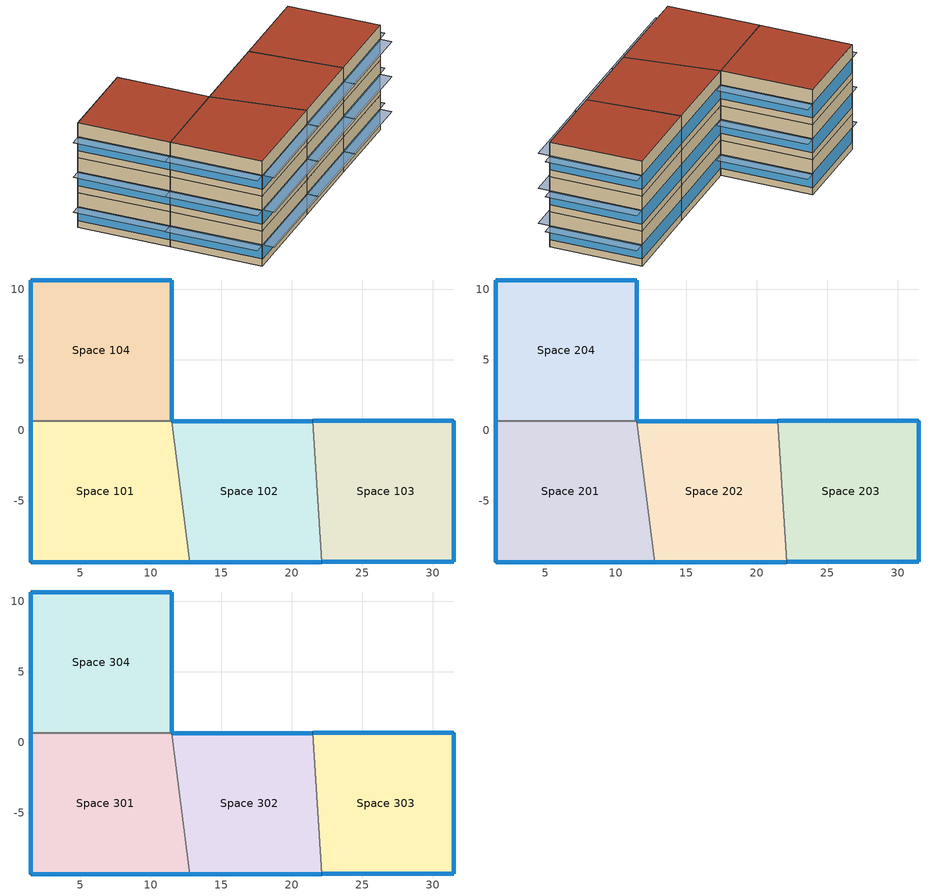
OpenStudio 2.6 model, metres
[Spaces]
Space 101
 floor ground: 11.47,0.65 12.74,-9.35 1.47,-9.35 1.47,0.65 z0
 wall outside: 1.47,0.65 1.47,-9.35 12.74,-9.35 z0:4
 wall to Space 104: 11.47,0.65 1.47,0.65 z0:4
 wall to Space 102: 12.74,-9.35 11.47,0.65 z0:4
 window: 1.47,0.62 1.47,-9.33 / 1.5,-9.35 12.71,-9.35 z0.8:2.41
Space 102
 floor ground: 21.47,0.65 22.11,-9.35 12.74,-9.35 11.47,0.65 z0
 wall outside: 21.47,0.65 11.47,0.65 / 12.74,-9.35 22.11,-9.35 z0:4
 wall to Space 103: 22.11,-9.35 21.47,0.65 z0:4
 window: 12.76,-9.35 22.08,-9.35 / 21.45,0.65 11.5,0.65 z0.8:2.41
Space 103
 floor ground: 31.47,0.65 31.47,-9.35 22.11,-9.35 21.47,0.65 z0
 wall outside: 22.11,-9.35 31.47,-9.35 31.47,0.65 21.47,0.65 z0:4
 window: 31.47,-9.33 31.47,0.62 / 31.45,0.65 21.5,0.65 / 22.13,-9.35 31.45,-9.35 z0.8:2.41
Space 104
 floor ground: 11.47,10.65 11.47,0.65 1.47,0.65 1.47,10.65 z0
 wall outside: 11.47,0.65 11.47,10.65 1.47,10.65 1.47,0.65 z0:4
 window: 11.47,0.67 11.47,10.62 / 1.47,10.62 1.47,0.67 / 11.45,10.65 1.5,10.65 z0.8:2.41
Space 201
 floor to Space 101: 11.47,0.65 12.74,-9.35 1.47,-9.35 1.47,0.65 z4
 wall outside: 1.47,0.65 1.47,-9.35 12.74,-9.35 z4:8
 wall to Space 204: 11.47,0.65 1.47,0.65 z4:8
 wall to Space 202: 12.74,-9.35 11.47,0.65 z4:8
 window: 1.5,-9.35 12.71,-9.35 / 1.47,0.62 1.47,-9.33 z4.8:6.41
Space 202
 floor to Space 102: 21.47,0.65 22.11,-9.35 12.74,-9.35 11.47,0.65 z4
 wall outside: 21.47,0.65 11.47,0.65 / 12.74,-9.35 22.11,-9.35 z4:8
 wall to Space 203: 22.11,-9.35 21.47,0.65 z4:8
 window: 12.76,-9.35 22.08,-9.35 / 21.45,0.65 11.5,0.65 z4.8:6.41
Space 203
 floor to Space 103: 31.47,0.65 31.47,-9.35 22.11,-9.35 21.47,0.65 z4
 wall outside: 22.11,-9.35 31.47,-9.35 31.47,0.65 21.47,0.65 z4:8
 window: 31.47,-9.33 31.47,0.62 / 31.45,0.65 21.5,0.65 / 22.13,-9.35 31.45,-9.35 z4.8:6.41
Space 204
 floor to Space 104: 11.47,10.65 11.47,0.65 1.47,0.65 1.47,10.65 z4
 wall outside: 11.47,0.65 11.47,10.65 1.47,10.65 1.47,0.65 z4:8
 window: 11.45,10.65 1.5,10.65 / 11.47,0.67 11.47,10.62 / 1.47,10.62 1.47,0.67 z4.8:6.41
Space 301
 floor to Space 201: 11.47,0.65 12.74,-9.35 1.47,-9.35 1.47,0.65 z8
 wall outside: 1.47,0.65 1.47,-9.35 12.74,-9.35 z8:12
 wall to Space 304: 11.47,0.65 1.47,0.65 z8:12
 wall to Space 302: 12.74,-9.35 11.47,0.65 z8:12
 window: 1.47,0.62 1.47,-9.33 / 1.5,-9.35 12.71,-9.35 z8.8:10.41
 roof outside: 12.74,-9.35 11.47,0.65 1.47,0.65 1.47,-9.35 z12
Space 302
 floor to Space 202: 21.47,0.65 22.11,-9.35 12.74,-9.35 11.47,0.65 z8
 wall outside: 21.47,0.65 11.47,0.65 / 12.74,-9.35 22.11,-9.35 z8:12
 wall to Space 303: 22.11,-9.35 21.47,0.65 z8:12
 window: 21.45,0.65 11.5,0.65 / 12.76,-9.35 22.08,-9.35 z8.8:10.41
 roof outside: 22.11,-9.35 21.47,0.65 11.47,0.65 12.74,-9.35 z12
Space 303
 floor to Space 203: 31.47,0.65 31.47,-9.35 22.11,-9.35 21.47,0.65 z8
 wall outside: 22.11,-9.35 31.47,-9.35 31.47,0.65 21.47,0.65 z8:12
 window: 31.45,0.65 21.5,0.65 / 22.13,-9.35 31.45,-9.35 / 31.47,-9.33 31.47,0.62 z8.8:10.41
 roof outside: 31.47,-9.35 31.47,0.65 21.47,0.65 22.11,-9.35 z12
Space 304
 floor to Space 204: 11.47,10.65 11.47,0.65 1.47,0.65 1.47,10.65 z8
 wall outside: 11.47,0.65 11.47,10.65 1.47,10.65 1.47,0.65 z8:12
 window: 1.47,10.62 1.47,0.67 / 11.47,0.67 11.47,10.62 / 11.45,10.65 1.5,10.65 z8.8:10.41
 roof outside: 11.47,0.65 11.47,10.65 1.47,10.65 1.47,0.65 z12
shading: 12.71,-10.64 12.71,-9.35 1.5,-9.35 1.5,-10.64 z2.41; 22.08,-10.64 22.08,-9.35 12.76,-9.35 12.76,-10.64 z2.41; 1.47,0.67 1.47,10.62 0.19,10.62 0.19,0.67 z6.41; 1.47,-9.33 1.47,0.62 0.19,0.62 0.19,-9.33 z2.41; 22.08,-10.64 22.08,-9.35 12.76,-9.35 12.76,-10.64 z6.41; 12.76,0.67 12.76,10.62 11.47,10.62 11.47,0.67 z10.41; 12.76,0.67 12.76,10.62 11.47,10.62 11.47,0.67 z2.41; 1.47,0.67 1.47,10.62 0.19,10.62 0.19,0.67 z2.41; 32.76,-9.33 32.76,0.62 31.47,0.62 31.47,-9.33 z10.41; 31.45,-10.64 31.45,-9.35 22.13,-9.35 22.13,-10.64 z6.41; 22.08,-10.64 22.08,-9.35 12.76,-9.35 12.76,-10.64 z10.41; 32.76,-9.33 32.76,0.62 31.47,0.62 31.47,-9.33 z6.41; 12.71,-10.64 12.71,-9.35 1.5,-9.35 1.5,-10.64 z10.41; 12.76,0.67 12.76,10.62 11.47,10.62 11.47,0.67 z6.41; 32.76,-9.33 32.76,0.62 31.47,0.62 31.47,-9.33 z2.41; 1.47,-9.33 1.47,0.62 0.19,0.62 0.19,-9.33 z6.41; 31.45,-10.64 31.45,-9.35 22.13,-9.35 22.13,-10.64 z2.41; 1.47,0.67 1.47,10.62 0.19,10.62 0.19,0.67 z10.41; 1.47,-9.33 1.47,0.62 0.19,0.62 0.19,-9.33 z10.41; 31.45,-10.64 31.45,-9.35 22.13,-9.35 22.13,-10.64 z10.41; 12.71,-10.64 12.71,-9.35 1.5,-9.35 1.5,-10.64 z6.41
[Building]
Building 1: Space Type=189.1-2009 - Office - OpenOffice - CZ4-8; Default Construction Set=189.1-2009 - CZ5 - Office
[Site]
Site 1
[ClimateZones]
Climate Zone Institution Name 1=ASHRAE; Climate Zone Document Name 1=ANSI/ASHRAE Standard 169; Climate Zone Document Year 1=2006; Climate Zone Institution Name 2=CEC; Climate Zone Document Name 2=California Climate Zone Descriptions; Climate Zone Document Year 2=1995
[DefaultConstructionSet] Interior Partition Construction=Interior Partition
Name | Default Exterior Surface Constructions | Default Interior Surface Constructions | Default Ground Contact Surface Constructions | Default Exterior SubSurface Constructions | Default Interior SubSurface Constructions
189.1-2009 - CZ1 - Office | Default Surface Constructions 1 | Default Surface Constructions 2 | Default Surface Constructions 3 | Default Sub Surface Constructions 1 | Default Sub Surface Constructions 2
189.1-2009 - CZ5 - Office | Default Surface Constructions 13 | Default Surface Constructions 14 | Default Surface Constructions 15 | Default Sub Surface Constructions 9 | Default Sub Surface Constructions 10
[DefaultSurfaceConstructions]
Name | Floor Construction | Wall Construction | Roof Ceiling Construction
Default Surface Constructions 1 | ExtSlabCarpet 4in ClimateZone 1-8 | ASHRAE 189.1-2009 ExtWall Mass ClimateZone 1 | ASHRAE 189.1-2009 ExtRoof IEAD ClimateZone 1
Default Surface Constructions 2; Default Surface Constructions 14 | Interior Floor | Interior Wall | Interior Ceiling
Default Surface Constructions 3; Default Surface Constructions 15 | ExtSlabCarpet 4in ClimateZone 1-8 | ExtSlabCarpet 4in ClimateZone 1-8 | ExtSlabCarpet 4in ClimateZone 1-8
Default Surface Constructions 13 | ExtSlabCarpet 4in ClimateZone 1-8 | ASHRAE 189.1-2009 ExtWall Mass ClimateZone 5 | ASHRAE 189.1-2009 ExtRoof IEAD ClimateZone 2-5
[Construction]
ExtSlabCarpet 4in ClimateZone 1-8: MAT-CC05 4 HW CONCRETE, CP02 CARPET PAD
ASHRAE 189.1-2009 ExtWall Mass ClimateZone 1: 1IN Stucco, 8IN Concrete HW, Wall Insulation [31], 1/2IN Gypsum
ASHRAE 189.1-2009 ExtRoof IEAD ClimateZone 1: Roof Membrane, Roof Insulation [18], Metal Decking
Interior Floor: F16 Acoustic tile, F05 Ceiling air space resistance, M11 100mm lightweight concrete
Interior Wall: G01a 19mm gypsum board, F04 Wall air space resistance, G01a 19mm gypsum board
Interior Ceiling: M11 100mm lightweight concrete, F05 Ceiling air space resistance, F16 Acoustic tile
ASHRAE 189.1-2009 ExtWindow ClimateZone 1: Theoretical Glass [167]
Exterior Door: F08 Metal surface, I01 25mm insulation board
Interior Window: Clear 3mm
Interior Door; Interior Partition: G05 25mm wood
ASHRAE 189.1-2009 ExtRoof IEAD ClimateZone 2-5: Roof Membrane, Roof Insulation [21], Metal Decking
ASHRAE 189.1-2009 ExtWindow ClimateZone 4-5: Theoretical Glass [207]
ASHRAE 189.1-2009 ExtWall Mass ClimateZone 5: 1IN Stucco, 8IN Concrete HW, Wall Insulation [40], 1/2IN Gypsum
[Material] Thermal Absorptance=0.9
Name | Roughness | Thickness {m} | Conductivity {W/m-K} | Density {kg/m3} | Specific Heat {J/kg-K} | Solar Absorptance | Visible Absorptance
MAT-CC05 4 HW CONCRETE | Rough | 0.1016 | 1.311 | 2240 | 836.8 | 0.85 | 0.85
1IN Stucco | Smooth | 0.0253 | 0.6918 | 1858 | 837 | 0.92 | 0.92
8IN Concrete HW | MediumRough | 0.2033 | 1.7296 | 2243 | 837 | 0.65 | 0.65
Wall Insulation [31] | MediumRough | 0.0337 | 0.0432 | 91 | 837 | 0.5 | 0.5
1/2IN Gypsum | Smooth | 0.0127 | 0.16 | 784.9 | 830 | 0.4 | 0.4
Roof Membrane | VeryRough | 0.0095 | 0.16 | 1121.29 | 1460 | 0.7 | 0.7
Roof Insulation [18] | MediumRough | 0.1693 | 0.049 | 265 | 836.8 | 0.7 | 0.7
Metal Decking | MediumSmooth | 0.0015 | 45.006 | 7680 | 418.4 | 0.6 | 0.6
F16 Acoustic tile | MediumSmooth | 0.0191 | 0.06 | 368 | 590 | 0.3 | 0.3
M11 100mm lightweight concrete | MediumRough | 0.1016 | 0.53 | 1280 | 840 | 0.5 | 0.5
G01a 19mm gypsum board | MediumSmooth | 0.019 | 0.16 | 800 | 1090 | 0.4 | 0.4
F08 Metal surface | Smooth | 0.0008 | 45.28 | 7824 | 500 | 0.7 | 0.7
I01 25mm insulation board | MediumRough | 0.0254 | 0.03 | 43 | 1210 | 0.6 | 0.6
G05 25mm wood | MediumSmooth | 0.0254 | 0.15 | 608 | 1630 | 0.5 | 0.5
Roof Insulation [21] | MediumRough | 0.2105 | 0.049 | 265 | 836.8 | 0.7 | 0.7
Wall Insulation [40] | MediumRough | 0.0794 | 0.0432 | 91 | 837 | 0.5 | 0.5
[Material:NoMass]
CP02 CARPET PAD: Roughness=Smooth; Thermal Resistance {m2-K/W}=0.1; Thermal Absorptance=0.9; Solar Absorptance=0.8; Visible Absorptance=0.8
[Material:AirGap]
Name | Thermal Resistance {m2-K/W}
F05 Ceiling air space resistance | 0.18
F04 Wall air space resistance | 0.15
[DefaultSubSurfaceConstructions]
Name | Fixed Window Construction | Operable Window Construction | Door Construction | Tubular Daylight Dome Construction | Tubular Daylight Diffuser Construction
Default Sub Surface Constructions 1 | ASHRAE 189.1-2009 ExtWindow ClimateZone 1 | ASHRAE 189.1-2009 ExtWindow ClimateZone 1 | Exterior Door | Interior Window | Interior Window
Default Sub Surface Constructions 2; Default Sub Surface Constructions 10 | Interior Window | Interior Window | Interior Door
Default Sub Surface Constructions 9 | ASHRAE 189.1-2009 ExtWindow ClimateZone 4-5 | ASHRAE 189.1-2009 ExtWindow ClimateZone 4-5 | Exterior Door | Interior Window | Interior Window
[WindowMaterial:Glazing] Optical Data Type=SpectralAverage; Thickness {m}=0.003; Back Side Solar Reflectance at Normal Incidence=0; Back Side Visible Reflectance at Normal Incidence=0; Infrared Transmittance at Normal Incidence=0; Dirt Correction Factor for Solar and Visible Transmittance=1; Solar Diffusing=No
Name | Solar Transmittance at Normal Incidence | Front Side Solar Reflectance at Normal Incidence | Visible Transmittance at Normal Incidence | Front Side Visible Reflectance at Normal Incidence | Front Side Infrared Hemispherical Emissivity | Back Side Infrared Hemispherical Emissivity | Conductivity {W/m-K}
Theoretical Glass [167] | 0.2374 | 0.7126 | 0.2512 | 0.6988 | 0.985 | 0.985 | 2.1073
Clear 3mm | 0.837 | 0.075 | 0.898 | 0.081 | 0.84 | 0.84 | 0.9
Theoretical Glass [207] | 0.3311 | 0.6189 | 0.44 | 0.51 | 0.9 | 0.9 | 0.0133
[WindowMaterial:Blind]
Window Material Blind 1: Slat Width {m}=0.025; Slat Separation {m}=0.01875; Front Side Slat Beam Solar Reflectance=0.5; Back Side Slat Beam Solar Reflectance=0.5; Front Side Slat Diffuse Solar Reflectance=0.5; Back Side Slat Diffuse Solar Reflectance=0.5; Slat Beam Visible Transmittance=0
[SpaceType] Standards Building Type=Office; Standards Space Type=OpenOffice
Name | Default Schedule Set | Design Specification Outdoor Air Object
189.1-2009 - Office - OpenOffice - CZ1-3 | 189.1-2009 - Office - OpenOffice - CZ1-3 Schedule Set | 189.1-2009 - Office - OpenOffice - CZ1-3 Ventilation
189.1-2009 - Office - OpenOffice - CZ4-8 | 189.1-2009 - Office - OpenOffice - CZ4-8 Schedule Set | 189.1-2009 - Office - OpenOffice - CZ4-8 Ventilation
[DefaultScheduleSet] Number of People Schedule=Office Work Occ; People Activity Level Schedule=Office Activity; Lighting Schedule=Office Bldg Light; Electric Equipment Schedule=Office Bldg Equip; Infiltration Schedule=Office Infil Quarter On
189.1-2009 - Office - OpenOffice - CZ1-3 Schedule Set; 189.1-2009 - Office - OpenOffice - CZ4-8 Schedule Set
[Lights:Definition] Design Level Calculation Method=Watts/Area; Watts per Space Floor Area {W/m2}=10.6563
189.1-2009 - Office - OpenOffice - CZ1-3 Lights Definition; 189.1-2009 - Office - OpenOffice - CZ4-8 Lights Definition
[Lights]
Name | Lights Definition | Space or SpaceType
189.1-2009 - Office - OpenOffice - CZ1-3 Lights | 189.1-2009 - Office - OpenOffice - CZ1-3 Lights Definition | 189.1-2009 - Office - OpenOffice - CZ1-3
189.1-2009 - Office - OpenOffice - CZ4-8 Lights | 189.1-2009 - Office - OpenOffice - CZ4-8 Lights Definition | 189.1-2009 - Office - OpenOffice - CZ4-8
[DesignSpecification:OutdoorAir] Outdoor Air Method=Sum; Outdoor Air Flow per Person {m3/s-person}=0.00943895
189.1-2009 - Office - OpenOffice - CZ1-3 Ventilation; 189.1-2009 - Office - OpenOffice - CZ4-8 Ventilation
[People:Definition] Number of People Calculation Method=People/Area; People per Space Floor Area {person/m2}=0.0565105; Fraction Radiant=0.3
189.1-2009 - Office - OpenOffice - CZ1-3 People Definition; 189.1-2009 - Office - OpenOffice - CZ4-8 People Definition
[People]
Name | People Definition | Space or SpaceType
189.1-2009 - Office - OpenOffice - CZ1-3 People | 189.1-2009 - Office - OpenOffice - CZ1-3 People Definition | 189.1-2009 - Office - OpenOffice - CZ1-3
189.1-2009 - Office - OpenOffice - CZ4-8 People | 189.1-2009 - Office - OpenOffice - CZ4-8 People Definition | 189.1-2009 - Office - OpenOffice - CZ4-8
[SpaceInfiltration:DesignFlowRate] Design Flow Rate Calculation Method=Flow/ExteriorArea
Name | Space or SpaceType | Flow per Exterior Surface Area {m3/s-m2}
189.1-2009 - Office - OpenOffice - CZ1-3 Infiltration | 189.1-2009 - Office - OpenOffice - CZ1-3 | 0.00030226
189.1-2009 - Office - OpenOffice - CZ4-8 Infiltration | 189.1-2009 - Office - OpenOffice - CZ4-8 | 0.000226568
[ElectricEquipment:Definition] Design Level Calculation Method=Watts/Area; Watts per Space Floor Area {W/m2}=7.64238
189.1-2009 - Office - OpenOffice - CZ1-3 Electric Equipment Definition; 189.1-2009 - Office - OpenOffice - CZ4-8 Electric Equipment Definition
[ElectricEquipment]
Name | Electric Equipment Definition | Space or SpaceType
189.1-2009 - Office - OpenOffice - CZ1-3 Electric Equipment | 189.1-2009 - Office - OpenOffice - CZ1-3 Electric Equipment Definition | 189.1-2009 - Office - OpenOffice - CZ1-3
189.1-2009 - Office - OpenOffice - CZ4-8 Electric Equipment | 189.1-2009 - Office - OpenOffice - CZ4-8 Electric Equipment Definition | 189.1-2009 - Office - OpenOffice - CZ4-8
[ThermostatSetpoint:DualSetpoint] Heating Setpoint Temperature Schedule=Medium Office HtgSetp; Cooling Setpoint Temperature Schedule=Medium Office ClgSetp
Thermal Zone 1 Thermostat 1; Thermal Zone 2 Thermostat 1; Thermal Zone 3 Thermostat 1; Thermal Zone 4 Thermostat 1; Thermal Zone 5 Thermostat 1; Thermal Zone 6 Thermostat 1
[ShadingControl]
Shading Control 1: Shading Type=InteriorBlind; Shading Device Material=Window Material Blind 1
[BuildingStory] Nominal Floor to Floor Height {m}=4
Name | Nominal Z Coordinate {m}
Building Story 1 | 0
Building Story 2 | 4
Building Story 3 | 8
[Space] Space Type=189.1-2009 - Office - OpenOffice - CZ1-3; Default Construction Set=189.1-2009 - CZ1 - Office
Name | Building Story | Thermal Zone
Space 101; Space 102 | Building Story 1 | Thermal Zone 1
Space 103; Space 104 | Building Story 1 | Thermal Zone 2
Space 201; Space 202 | Building Story 2 | Thermal Zone 3
Space 203; Space 204 | Building Story 2 | Thermal Zone 4
Space 301; Space 302 | Building Story 3 | Thermal Zone 5
Space 303; Space 304 | Building Story 3 | Thermal Zone 6
[ThermalZone] Use Ideal Air Loads=Yes
Name | Thermostat
Thermal Zone 1 | Thermal Zone 1 Thermostat 1
Thermal Zone 2 | Thermal Zone 2 Thermostat 1
Thermal Zone 3 | Thermal Zone 3 Thermostat 1
Thermal Zone 4 | Thermal Zone 4 Thermostat 1
Thermal Zone 5 | Thermal Zone 5 Thermostat 1
Thermal Zone 6 | Thermal Zone 6 Thermostat 1
[Sizing:Zone] Zone Cooling Design Supply Air Temperature Input Method=SupplyAirTemperature; Zone Cooling Design Supply Air Temperature {C}=14; Zone Cooling Design Supply Air Temperature Difference {deltaC}=11.11; Zone Heating Design Supply Air Temperature Input Method=SupplyAirTemperature; Zone Heating Design Supply Air Temperature {C}=40; Zone Heating Design Supply Air Temperature Difference {deltaC}=11.11; Zone Cooling Design Supply Air Humidity Ratio {kg-H2O/kg-air}=0.0085; Zone Heating Design Supply Air Humidity Ratio {kg-H2O/kg-air}=0.008; Cooling Design Air Flow Method=DesignDay; Heating Design Air Flow Method=DesignDay; Account for Dedicated Outdoor Air System=No; Dedicated Outdoor Air System Control Strategy=NeutralSupplyAir; Dedicated Outdoor Air Low Setpoint Temperature for Design {C}=autosize; Dedicated Outdoor Air High Setpoint Temperature for Design {C}=autosize
Thermal Zone 1; Thermal Zone 2; Thermal Zone 3; Thermal Zone 4; Thermal Zone 5; Thermal Zone 6
[Schedule:Ruleset]
Name | Default Day Schedule | Summer Design Day Schedule | Winter Design Day Schedule
Office Bldg Light | Office Bldg Light Default Schedule | Office Bldg Light Summer Design Day | Office Bldg Light Winter Design Day
Office Activity | Office Activity Default Schedule | Office Activity Summer Design Day | Office Activity Winter Design Day
Office Infil Quarter On | Office Infil Quarter On Default Schedule | Office Infil Quarter On Summer Design Day | Office Infil Quarter On Winter Design Day
Office Bldg Equip | Office Bldg Equip Default Schedule | Office Bldg Equip Summer Design Day | Office Bldg Equip Winter Design Day
Medium Office HtgSetp | Medium Office HtgSetp Default Schedule | Medium Office HtgSetp Summer Design Day | Medium Office HtgSetp Winter Design Day
Medium Office ClgSetp | Medium Office ClgSetp Default Schedule | Medium Office ClgSetp Summer Design Day | Medium Office ClgSetp Winter Design Day
Office Work Occ | Office Bldg Occ Default Schedule | Office Bldg Occ Summer Design Day | Office Bldg Occ Winter Design Day
[Schedule:Day]
Office Bldg Light Default Schedule: 5, 0, 0.05, 7, 0, 0.1, 8, 0, 0.3, 17, 0, 0.9, 18, 0, 0.7, 20, 0, 0.5, 22, 0, 0.3, 23, 0, 0.1, 24, 0, 0.05
Office Bldg Light Summer Design Day; Office Infil Quarter On Rule 1 Day Schedule; Office Bldg Equip Summer Design Day: 24, 0, 1
Office Bldg Light Winter Design Day; Office Bldg Equip Winter Design Day; Office Bldg Occ Winter Design Day; Office Bldg Occ Rule 1 Day Schedule: 24, 0, 0
Office Bldg Light Rule 1 Day Schedule: 24, 0, 0.05
Office Bldg Light Rule 2 Day Schedule: 6, 0, 0.05, 8, 0, 0.1, 14, 0, 0.5, 17, 0, 0.15, 24, 0, 0.05
Office Activity Default Schedule; Office Activity Summer Design Day; Office Activity Winter Design Day: 24, 0, 132
Office Infil Quarter On Default Schedule; Office Infil Quarter On Summer Design Day: 6, 0, 1, 22, 0, 0.25, 24, 0, 1
Office Infil Quarter On Winter Design Day; Office Infil Quarter On Rule 2 Day Schedule: 6, 0, 1, 18, 0, 0.25, 24, 0, 1
Office Bldg Equip Default Schedule: 8, 0, 0.4, 12, 0, 0.9, 13, 0, 0.8, 17, 0, 0.9, 18, 0, 0.8, 20, 0, 0.6, 22, 0, 0.5, 24, 0, 0.4
Office Bldg Equip Rule 1 Day Schedule: 24, 0, 0.3
Office Bldg Equip Rule 2 Day Schedule: 6, 0, 0.3, 8, 0, 0.4, 14, 0, 0.5, 17, 0, 0.35, 24, 0, 0.3
Medium Office HtgSetp Default Schedule: 6, 0, 15.6, 22, 0, 21, 24, 0, 15.6
Medium Office HtgSetp Summer Design Day; Medium Office HtgSetp Rule 1 Day Schedule: 24, 0, 15.6
Medium Office HtgSetp Winter Design Day: 24, 0, 21
Medium Office HtgSetp Rule 2 Day Schedule: 6, 0, 15.6, 18, 0, 21, 24, 0, 15.6
Medium Office ClgSetp Default Schedule; Medium Office ClgSetp Summer Design Day: 6, 0, 26.7, 22, 0, 24, 24, 0, 26.7
Medium Office ClgSetp Winter Design Day; Medium Office ClgSetp Rule 1 Day Schedule: 24, 0, 26.7
Medium Office ClgSetp Rule 2 Day Schedule: 6, 0, 26.7, 18, 0, 24, 24, 0, 26.7
Office Bldg Occ Default Schedule: 6, 0, 0, 7, 0, 0.1, 8, 0, 0.2, 12, 0, 0.85, 13, 0, 0.5, 17, 0, 0.85, 18, 0, 0.7, 20, 0, 0.4, 22, 0, 0.1, 24, 0, 0.05
Office Bldg Occ Summer Design Day: 6, 0, 0, 22, 0, 1, 24, 0, 0.05
Office Bldg Occ Rule 2 Day Schedule: 6, 0, 0, 8, 0, 0.1, 14, 0, 0.4, 17, 0, 0.1, 24, 0, 0
[Schedule:Rule] Apply Monday=No; Apply Tuesday=No; Apply Wednesday=No; Apply Thursday=No; Apply Friday=No; Date Specification Type=DateRange; Start Month=1; Start Day=1; End Month=12; End Day=31
Name | Schedule Ruleset | Rule Order | Day Schedule | Apply Sunday | Apply Saturday
Office Bldg Light Rule 1 | Office Bldg Light | 0 | Office Bldg Light Rule 1 Day Schedule | Yes | No
Office Bldg Light Rule 2 | Office Bldg Light | 1 | Office Bldg Light Rule 2 Day Schedule | No | Yes
Office Infil Quarter On Rule 1 | Office Infil Quarter On | 0 | Office Infil Quarter On Rule 1 Day Schedule | Yes | No
Office Infil Quarter On Rule 2 | Office Infil Quarter On | 1 | Office Infil Quarter On Rule 2 Day Schedule | No | Yes
Office Bldg Equip Rule 1 | Office Bldg Equip | 0 | Office Bldg Equip Rule 1 Day Schedule | Yes | No
Office Bldg Equip Rule 2 | Office Bldg Equip | 1 | Office Bldg Equip Rule 2 Day Schedule | No | Yes
Medium Office HtgSetp Rule 1 | Medium Office HtgSetp | 0 | Medium Office HtgSetp Rule 1 Day Schedule | Yes | No
Medium Office HtgSetp Rule 2 | Medium Office HtgSetp | 1 | Medium Office HtgSetp Rule 2 Day Schedule | No | Yes
Medium Office ClgSetp Rule 1 | Medium Office ClgSetp | 0 | Medium Office ClgSetp Rule 1 Day Schedule | Yes | No
Medium Office ClgSetp Rule 2 | Medium Office ClgSetp | 1 | Medium Office ClgSetp Rule 2 Day Schedule | No | Yes
Office Work Occ Rule 1 | Office Work Occ | 0 | Office Bldg Occ Rule 1 Day Schedule | Yes | No
Office Work Occ Rule 2 | Office Work Occ | 1 | Office Bldg Occ Rule 2 Day Schedule | No | Yes
